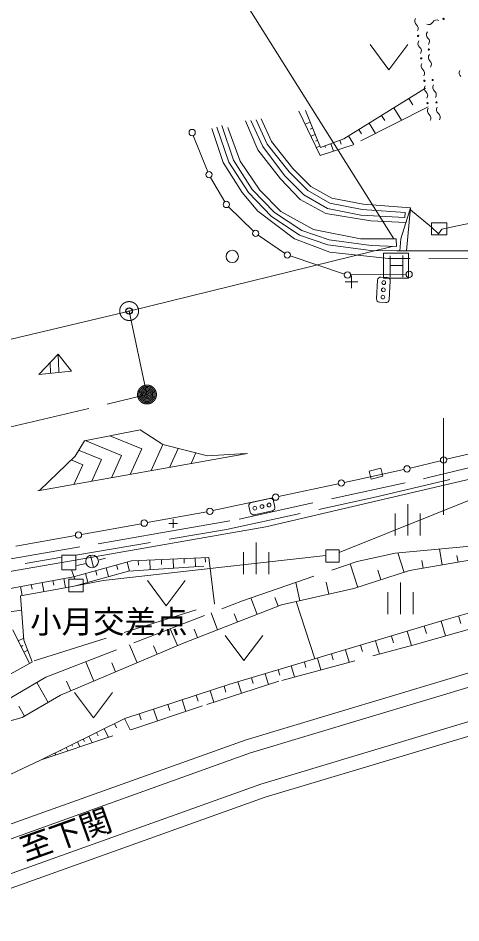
# Model space of a CAD drawing. Units: millimetres, scale not verified. Extents: x 40000 to 680000, y 20000 to 380000.
# Drawn here: x 428460 to 463636, y 243285 to 315174 of the extents above; entities that cross this region are included whole.
import ezdxf
from ezdxf.enums import TextEntityAlignment as Align

# ---------------------------------------------------------------- set-up
doc = ezdxf.new("R2010")
doc.units = ezdxf.units.MM
doc.header["$LTSCALE"] = 1000
doc.header["$PDMODE"] = 32
doc.header["$PDSIZE"] = 500
doc.linetypes.add('CHAIN', pattern=[18.5, 12, -1.5, 3.5, -1.5])
doc.linetypes.add('DASHED', pattern=[7.5, 6, -1.5])
for name, color, linetype, lineweight in [('M-BMK', 2, 'CHAIN', 13), ('M-BMK-OTRS', 5, 'Continuous', 13), ('M-STR-STRC', 7, 'Continuous', 13), ('M-WORK', 1, 'Continuous', 13)]:
    doc.layers.add(name, color=color, linetype=linetype, lineweight=lineweight)
doc.layers.add('M-OTRS', color=6, linetype='Continuous')
doc.styles.add('ＭＳ ゴシック', font='')
doc.styles.get('ＭＳ ゴシック').set_extended_font_data('MS Gothic')

# ---------------------------------------------------------------- blocks, each defined once
blk = doc.blocks.new('plus')
at = {"color": 0, "linetype": 'Continuous', "lineweight": -2}
for p, q in [((-1.25, 0), (1.25, 0)), ((0, -1.25), (0, 1.25))]:
    blk.add_line(p, q, dxfattribs=at)

msp = doc.modelspace()

# ---------------------------------------------------------------- linework, layer by layer
at = {"layer": 'M-BMK'}
for p in [(437279, 291899), (422393, 281399)]:
    msp.add_line(p, (438699, 285264), dxfattribs=at)
for centre, radius in [((437279, 291899), 750), ((438699, 285264), 750), ((438699, 285264), 650), ((438699, 285264), 550), ((438699, 285264), 450), ((438699, 285264), 350), ((438699, 285264), 250), ((438699, 285264), 150), ((438699, 285264), 50)]:
    msp.add_circle(centre, radius, dxfattribs=at)
at = {"layer": 'M-BMK-OTRS'}
for q in [(458182, 297037), (420167, 287848)]:
    msp.add_line((437279, 291899), q, dxfattribs=at)
at = {"layer": 'M-OTRS'}
msp.add_point((437279, 291899), dxfattribs=at)
at = {"layer": 'M-STR-STRC'}
for p, q in [((443648, 320950), (458299, 297625)), ((459479, 296510), (457479, 296510)), ((457479, 296510), (457479, 294510)), ((458019, 294595), (458019, 296294)), ((459010, 296305), (459010, 294600)), ((459479, 294510), (459479, 296510)), ((458019, 295510), (459010, 295510)), ((457479, 294510), (459479, 294510)), ((431640, 288460), (430100, 286860)), ((432713, 287132), (431640, 288460)), ((431640, 288460), (431683, 287064)), ((431019, 287815), (431045, 286959)), ((430100, 286860), (432713, 287132)), ((433729, 281598), (438159, 282453)), ((438290, 280953), (435757, 281990)), ((438159, 282453), (439959, 281292)), ((432988, 280372), (433729, 281598)), ((436683, 280431), (433798, 281611)), ((439959, 281292), (439025, 279219)), ((443500, 280408), (439959, 281292)), ((430028, 277604), (446674, 280589)), ((430180, 277679), (432988, 280372)), ((435084, 280094), (433269, 280837)), ((436683, 280431), (435882, 278654)), ((438290, 280953), (437375, 278921)), ((441170, 280989), (440490, 279480)), ((442588, 280636), (442206, 279788)), ((446538, 280570), (443500, 280408)), ((433597, 279691), (432672, 280069)), ((433597, 279691), (432888, 278117)), ((435084, 280094), (434308, 278371)), ((459599, 279417), (462015, 280005)), ((454380, 278288), (459111, 279306)), ((430028, 277604), (430180, 277679)), ((449159, 277164), (453891, 278182)), ((443938, 276041), (448670, 277059)), ((438723, 275094), (443448, 275944)), ((433505, 274154), (438231, 275005)), ((428288, 273215), (433013, 274066))]:
    msp.add_line(p, q, dxfattribs=at)
for centre in [(462258, 280064), (459356, 279358), (454135, 278235), (448915, 277112), (443694, 275989), (438477, 275049), (433259, 274110)]:
    msp.add_circle(centre, 250, dxfattribs=at)
at = {"layer": 'M-WORK'}
for p, q in [((456418, 313069), (457918, 311069)), ((457918, 311069), (459418, 313069)), ((454337, 305587), (460822, 309596)), ((459504, 308781), (459810, 308286)), ((451299, 307843), (452473, 304889)), ((458317, 308047), (458928, 307057)), ((457330, 307437), (457584, 307026)), ((444254, 306507), (445201, 303716)), ((444633, 306635), (445564, 303890)), ((451668, 306913), (451257, 306750)), ((451864, 306420), (451659, 306338)), ((455524, 306320), (455735, 305979)), ((456344, 306827), (456852, 306005)), ((442380, 305849), (443532, 302968)), ((452061, 305927), (451720, 305792)), ((452473, 304889), (454337, 305587)), ((454704, 305814), (455126, 305131)), ((452245, 305462), (452075, 305395)), ((452430, 304998), (452157, 304889)), ((452832, 305024), (452884, 304886)), ((453300, 305199), (453525, 304599)), ((454021, 305469), (454133, 305168)), ((445201, 303716), (446769, 301329)), ((445564, 303890), (447058, 301548)), ((443751, 302520), (444882, 300582)), ((446769, 301329), (448567, 299425)), ((447058, 301548), (448823, 299735)), ((445186, 300191), (447153, 298244)), ((459639, 300103), (458857, 297624)), ((459623, 299939), (461306, 298570)), ((448567, 299425), (450821, 297927)), ((448823, 299735), (450999, 298289)), ((459191, 299336), (459211, 299736)), ((462115, 298393), (465611, 299151)), ((461306, 298897), (461306, 297949)), ((462525, 298897), (461306, 298897)), ((461306, 298570), (461866, 298040)), ((461866, 298040), (462115, 298393)), ((462525, 297949), (462525, 298897)), ((447537, 297927), (449634, 296497)), ((450821, 297927), (453075, 297168)), ((450999, 298289), (453167, 297559)), ((458518, 297024), (458483, 297624)), ((458857, 297624), (458774, 296683)), ((461306, 297949), (462525, 297949)), ((453075, 297168), (456486, 296701)), ((453167, 297559), (456516, 297101)), ((456516, 297101), (458518, 297024)), ((450077, 296277), (454388, 294840)), ((456486, 296701), (458547, 296683)), ((454875, 294763), (459277, 294805)), ((457020, 294360), (456931, 292862)), ((457784, 294564), (457285, 294594)), ((457929, 292802), (458019, 294300)), ((457165, 292598), (457664, 292568)), ((462256, 275707), (462256, 283377)), ((462501, 280122), (466892, 281165)), ((453978, 272721), (473586, 280616)), ((448145, 274751), (471653, 280246)), ((457262, 279414), (456352, 279172)), ((456352, 279172), (456519, 278546)), ((457429, 278789), (457262, 279414)), ((456519, 278546), (457429, 278789)), ((448459, 277009), (446992, 276693)), ((448861, 276328), (448756, 276817)), ((446800, 276396), (446906, 275908)), ((459410, 274064), (459410, 276564)), ((447203, 275716), (448669, 276031)), ((458410, 274064), (458410, 275814)), ((460410, 274064), (460410, 275814)), ((431937, 271927), (448145, 274751)), ((447365, 271000), (447365, 273500)), ((431937, 272512), (431937, 271338)), ((433056, 272512), (431937, 272512)), ((433056, 271338), (433056, 272512)), ((434459, 271520), (434214, 272490)), ((435209, 270497), (452905, 272488)), ((446365, 271000), (446365, 272750)), ((448365, 271000), (448365, 272750)), ((452905, 272918), (452905, 271938)), ((453978, 272918), (452905, 272918)), ((453978, 271938), (453978, 272918)), ((459137, 271138), (458638, 272680)), ((462147, 271722), (461929, 272983)), ((463417, 271942), (463325, 272471)), ((413119, 268633), (431937, 271927)), ((432866, 270783), (437480, 272055)), ((433860, 271852), (433134, 271692)), ((434826, 272106), (435402, 272261)), ((437121, 271956), (437321, 271230)), ((437480, 272055), (443624, 272312)), ((438011, 272077), (438026, 271701)), ((438913, 272115), (438946, 271340)), ((439843, 272154), (439859, 271767)), ((440772, 272193), (440802, 271466)), ((441643, 272229), (441659, 271866)), ((442515, 272266), (442543, 271585)), ((443332, 272300), (443346, 271959)), ((443624, 272312), (444075, 268639)), ((452905, 271938), (453978, 271938)), ((455435, 269942), (454831, 271812)), ((459554, 271273), (466298, 272441)), ((460635, 271460), (460525, 272091)), ((431937, 271338), (433056, 271338)), ((432690, 271338), (432968, 270603)), ((433804, 271042), (433993, 270356)), ((434627, 271268), (434721, 270925)), ((435450, 271495), (435642, 270799)), ((436286, 271726), (436382, 271377)), ((455134, 269845), (459554, 271273)), ((457286, 270540), (457037, 271311)), ((462471, 267384), (475855, 271324)), ((427112, 269730), (432866, 270783)), ((430363, 270325), (430494, 269607)), ((431225, 270483), (431290, 270124)), ((432087, 270641), (432219, 269917)), ((432490, 270603), (432490, 269602)), ((433616, 270603), (432490, 270603)), ((432490, 269966), (435209, 270497)), ((433616, 269602), (433616, 270603)), ((438727, 270487), (440227, 268487)), ((440227, 268487), (441727, 270487)), ((450843, 268879), (450516, 270332)), ((453143, 269397), (452927, 270355)), ((458832, 267820), (458832, 270320)), ((428652, 270012), (428783, 269299)), ((429508, 270169), (429573, 269812)), ((432490, 269602), (433616, 269602)), ((449390, 268552), (455134, 269845)), ((447449, 267796), (446939, 269104)), ((449113, 268444), (448843, 269138)), ((457832, 267820), (457832, 269570)), ((459832, 267820), (459832, 269570)), ((441520, 265488), (449390, 268552)), ((427353, 267935), (428748, 268122)), ((444309, 266574), (443789, 267909)), ((445879, 267185), (445624, 267839)), ((463443, 267670), (463621, 267069)), ((445290, 262241), (462471, 267384)), ((460718, 266859), (460890, 266277)), ((462061, 267261), (462410, 266084)), ((428040, 266583), (429356, 263899)), ((441110, 265313), (440544, 266645)), ((442707, 265950), (442447, 266617)), ((444896, 266130), (446396, 264130)), ((446396, 264130), (447896, 266130)), ((446579, 257837), (474806, 266321)), ((458112, 266079), (458272, 265537)), ((459374, 266457), (459713, 265315)), ((428476, 265695), (428912, 265908)), ((428696, 265246), (428849, 265321)), ((431836, 261370), (441520, 265488)), ((437914, 263954), (437306, 265384)), ((439512, 264634), (439229, 265300)), ((455662, 265346), (455812, 264842)), ((456849, 265701), (457165, 264636)), ((428916, 264797), (429222, 264947)), ((446923, 256792), (475103, 265262)), ((453359, 264656), (453498, 264188)), ((454475, 264990), (454771, 263994)), ((434482, 262495), (433829, 264031)), ((436198, 263225), (435894, 263940)), ((451200, 264010), (451330, 263575)), ((452244, 264323), (452520, 263391)), ((449124, 263389), (449253, 262958)), ((450157, 263698), (450417, 262828)), ((432639, 261712), (432313, 262479)), ((445927, 262432), (446197, 261530)), ((447009, 262756), (447144, 262305)), ((448091, 263080), (448349, 262219)), ((430859, 260803), (429947, 262375)), ((436937, 259524), (445290, 262241)), ((443717, 261730), (444010, 260830)), ((444820, 262088), (444969, 261629)), ((447737, 254321), (472882, 261865)), ((428782, 259598), (431836, 261370)), ((432946, 261591), (434446, 259591)), ((434446, 259591), (435946, 261591)), ((441486, 261004), (441782, 260091)), ((442601, 261367), (442753, 260902)), ((428973, 259709), (428517, 260495)), ((439226, 260269), (439530, 259336)), ((440356, 260636), (440509, 260165)), ((448081, 253276), (473178, 260805)), ((418370, 256707), (428782, 259598)), ((430297, 256240), (436937, 259524)), ((438074, 259894), (438230, 259414)), ((436110, 259115), (436278, 258777)), ((436923, 259517), (437370, 258612)), ((434084, 258113), (434340, 257596)), ((434691, 258413), (434816, 258160)), ((435298, 258714), (435636, 258030)), ((419285, 248090), (446579, 257837)), ((432728, 257443), (432791, 257316)), ((433177, 257664), (433371, 257271)), ((433630, 257889), (433724, 257700)), ((419854, 247077), (446923, 256792)), ((431384, 256778), (431446, 256651)), ((431832, 256999), (431863, 256936)), ((432280, 257221), (432414, 256950)), ((420152, 244421), (447737, 254321)), ((420241, 243285), (448081, 253276))]:
    msp.add_line(p, q, dxfattribs=at)
at = {"layer": 'M-WORK', "linetype": 'DASHED'}
for p, q in [((459302, 296684), (459639, 300103)), ((414238, 269262), (431937, 272343)), ((450559, 268815), (452027, 264258))]:
    msp.add_line(p, q, dxfattribs=at)
for points in [[(461031, 308123), (455086, 305110), (452465, 304251), (450754, 307792)], [(446515, 307021), (447503, 304702), (449312, 302411), (450868, 300750), (452902, 299660), (456490, 299055), (459274, 298932)], [(443842, 306390), (444760, 303704), (446250, 301327), (447501, 299826), (450409, 297647), (453214, 296584), (457884, 296063)], [(445132, 306492), (446104, 303820), (447659, 301500), (449334, 299797), (451929, 298368), (455648, 297634), (458483, 297624)], [(458547, 296683), (467140, 296700), (469831, 297363)], [(469949, 296853), (467099, 296116), (457884, 296063)], [(412665, 269540), (439356, 274208), (446017, 275365), (461059, 278664), (480573, 283433), (489750, 285648)], [(419676, 251268), (430297, 256240), (443447, 260649), (449404, 262557), (459912, 265371), (489245, 273737), (494828, 275050), (502990, 276692), (518407, 280148), (543112, 284166)], [(433056, 272512), (445014, 274553), (456929, 277133), (473586, 281079)], [(417004, 257706), (427392, 260875), (430676, 262803), (446276, 268877), (455392, 272004), (458425, 272661), (465915, 273349), (469676, 274046)], [(433022, 270070), (437220, 271223), (443703, 271663)], [(429566, 264015), (428924, 265754), (428663, 269278), (432490, 269966)], [(414828, 264814), (419487, 266281), (421228, 261715), (424147, 262518), (424355, 261131), (429724, 264102), (444075, 268639)]]:
    msp.add_lwpolyline(points, dxfattribs=at)
at = {"layer": 'M-WORK'}
for points in [[(446944, 307045), (447905, 304964), (449615, 302672), (451150, 301121), (453033, 300044), (455677, 299515), (459191, 299336)], [(447366, 307086), (448251, 305169), (449983, 302961), (451474, 301465), (453234, 300477), (455791, 299955), (459211, 299736)], [(447772, 307160), (448594, 305379), (450283, 303227), (451718, 301787), (453375, 300857), (455869, 300402), (459639, 300103)]]:
    msp.add_lwpolyline(points, dxfattribs=at)
for centre, radius in [((462259, 315109), 50), ((460233, 313758), 50), ((461095, 312682), 50), ((460485, 311976), 50), ((460738, 310194), 50), ((461391, 310254), 50), ((460990, 308411), 50), ((461693, 308480), 50), ((442288, 306082), 250), ((443625, 302735), 250), ((445008, 300367), 250), ((447330, 298068), 250), ((445475, 296238), 490), ((449840, 296356), 250), ((454625, 294761), 250), ((459527, 294808), 250), ((457509, 294155), 150), ((457475, 293581), 150), ((457440, 293007), 150), ((462258, 280064), 250), ((447269, 276241), 150), ((447831, 276362), 150), ((448393, 276483), 150), ((434336, 272005), 500)]:
    msp.add_circle(centre, radius, dxfattribs=at)
for centre, radius, start, end in [((460331, 314933), 362, 144.46043, 231.66607), ((461716, 314667), 362, 63.57564, 150.78128), ((459882, 314365), 362, 324.46043, 51.66607), ((461083, 315021), 362, 243.57564, 330.78128), ((461258, 313850), 362, 141.32062, 228.52626), ((460778, 313307), 362, 321.32062, 48.52626), ((460584, 313151), 362, 144.46043, 231.66607), ((460134, 312582), 362, 324.46043, 51.66607), ((461413, 312057), 362, 141.32062, 228.52626), ((460836, 311369), 362, 144.46043, 231.66607), ((460932, 311514), 362, 321.32062, 48.52626), ((460387, 310800), 362, 324.46043, 51.66607), ((463846, 310821), 362, 147.23664, 234.44227), ((461759, 309658), 362, 146.05768, 233.26331), ((461089, 309587), 362, 144.46043, 231.66607), ((460639, 309018), 362, 324.46043, 51.66607), ((461325, 309077), 362, 326.05768, 53.26331), ((461341, 307805), 362, 144.46043, 231.66607), ((462061, 307883), 362, 146.05768, 233.26331), ((460892, 307236), 362, 324.46043, 51.66607), ((461627, 307302), 362, 326.05768, 53.26331), ((457270, 294345), 250, 86.56889, 176.56889), ((457769, 294315), 250, 356.56889, 86.56889), ((457180, 292847), 250, 176.56889, 266.56889), ((457679, 292817), 250, 266.56889, 356.56889), ((448511, 276764), 250, 12.14212, 102.14212), ((447045, 276449), 250, 102.14212, 192.14212), ((448616, 276276), 250, 282.14212, 12.14212), ((447150, 275960), 250, 192.14212, 282.14212)]:
    msp.add_arc(centre, radius, start, end, dxfattribs=at)

# ---------------------------------------------------------------- block references
for p, xscale, yscale in [((454942, 294214), 400, 400), ((440774, 275014), 280, 280)]:
    msp.add_blockref('plus', p, dxfattribs=dict(at, xscale=xscale, yscale=yscale))

# ---------------------------------------------------------------- texts
at = {"layer": 'M-WORK', "style": 'ＭＳ ゴシック'}
msp.add_text('小月交差点', height=1833, dxfattribs=at).set_placement((429424, 265754), align=Align.BOTTOM_LEFT)
msp.add_text('至下関', height=1833, rotation=19.742, dxfattribs=at).set_placement((429205, 247670), align=Align.BOTTOM_LEFT)

doc.saveas('drawing.dxf')
